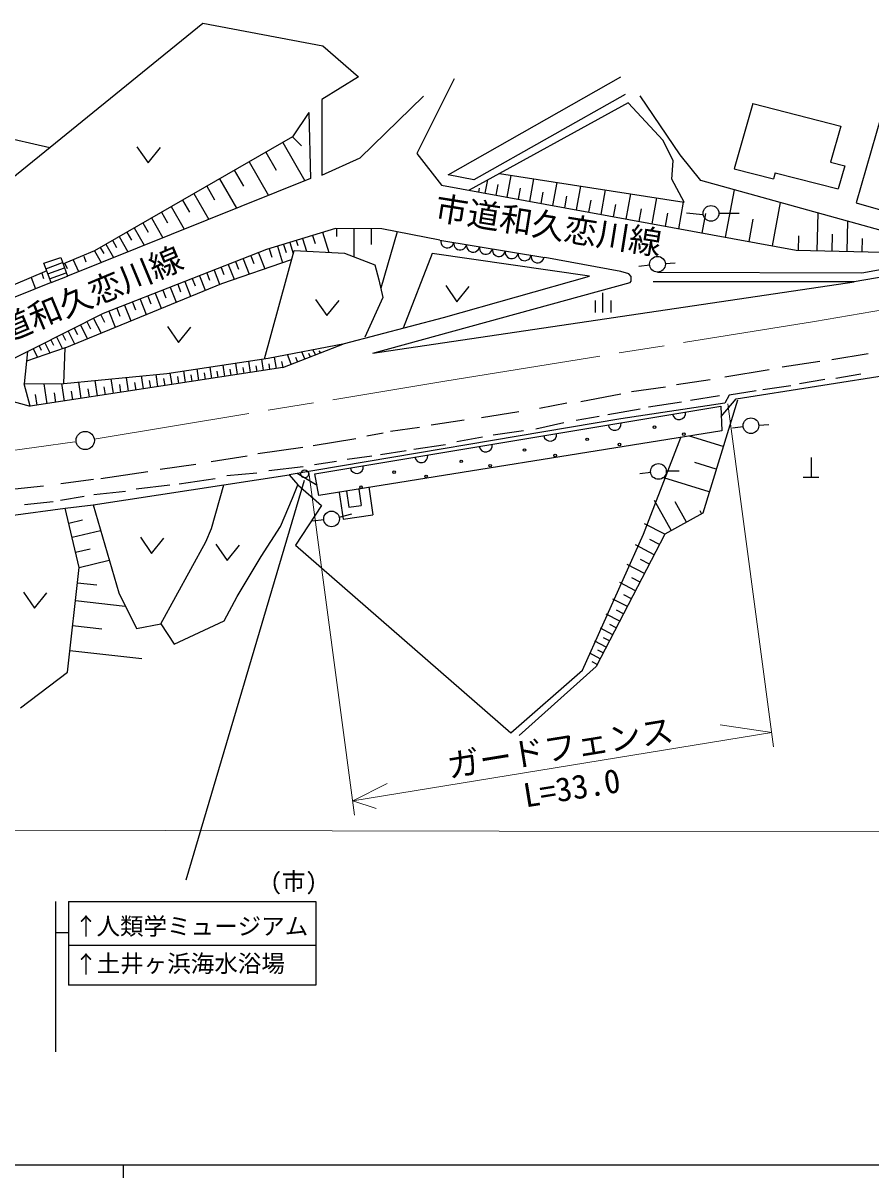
# Model space of a CAD drawing. Units: millimetres, scale not verified. Extents: x 40000 to 680000, y 20000 to 380000.
# Drawn here: x 160352 to 225238, y 204000 to 292312 of the extents above; entities that cross this region are included whole.
import ezdxf
from ezdxf.enums import TextEntityAlignment as Align

# ---------------------------------------------------------------- set-up
doc = ezdxf.new("R2010")
doc.units = ezdxf.units.MM
doc.header["$LTSCALE"] = 1000
doc.linetypes.add('CHAIN', pattern=[18.5, 12, -1.5, 3.5, -1.5])
for name, color, linetype, lineweight in [('M-BGD', 7, 'Continuous', 25), ('M-BMK', 2, 'CHAIN', 13), ('M-BMK-SRVR', 3, 'Continuous', 25), ('M-STR-HTXT', 7, 'Continuous', 13), ('M-STR-STRC', 7, 'Continuous', 25), ('M-TTL-BAND', 7, 'Continuous', 25)]:
    doc.layers.add(name, color=color, linetype=linetype, lineweight=lineweight)
doc.styles.add('ＭＳ ゴシック', font='')
doc.styles.get('ＭＳ ゴシック').set_extended_font_data('MS Gothic')

msp = doc.modelspace()

# ---------------------------------------------------------------- linework, layer by layer
at = {"layer": 'M-BGD'}
for p, q in [((158630, 279752), (174115, 292312)), ((174115, 292312), (183286, 290584)), ((183286, 290584), (186011, 288192)), ((186011, 288192), (183220, 286464)), ((193343, 288047), (190489, 282338)), ((192879, 280712), (206088, 288213)), ((226797, 287848), (224109, 278555)), ((183220, 286464), (183220, 280682)), ((186144, 282011), (190995, 286730)), ((206652, 286221), (194481, 279530)), ((206420, 286852), (194837, 280314)), ((209340, 283334), (206652, 286221)), ((210635, 282239), (207581, 286752)), ((216210, 286155), (214783, 281177)), ((216210, 286155), (222940, 284435)), ((182223, 285467), (180960, 283606)), ((182223, 285467), (182356, 280416)), ((222940, 284435), (222153, 281688)), ((157006, 284037), (162401, 282811)), ((180960, 283606), (165807, 274900)), ((180960, 283606), (181669, 282930)), ((169069, 282857), (169922, 281623)), ((169922, 281623), (170868, 282787)), ((180221, 283182), (181912, 280239)), ((210104, 281774), (209340, 283334)), ((178933, 282442), (179726, 281062)), ((183220, 280682), (186144, 282011)), ((190489, 282338), (192381, 279915)), ((210004, 280380), (210104, 281774)), ((212228, 280281), (210635, 282239)), ((176519, 281055), (177212, 279847)), ((177646, 281702), (179125, 279127)), ((214783, 281177), (217770, 280413)), ((217900, 280865), (217770, 280413)), ((217900, 280865), (222736, 279629)), ((222153, 281688), (223246, 281409)), ((223246, 281409), (222736, 279629)), ((182356, 280416), (163740, 272970)), ((175392, 280407), (176687, 278154)), ((194837, 280314), (192879, 280712)), ((195728, 279302), (195915, 280319)), ((196565, 279148), (196716, 279973)), ((196804, 280807), (210933, 278621)), ((197401, 278995), (197708, 280668)), ((199122, 278679), (199437, 280400)), ((200892, 278355), (201216, 280125)), ((210933, 278621), (210004, 280380)), ((228955, 275634), (212228, 280281)), ((173420, 279274), (174556, 277296)), ((174406, 279841), (175013, 278784)), ((192381, 279915), (219529, 274937)), ((195220, 279395), (195275, 279696)), ((198261, 278837), (198417, 279685)), ((200007, 278517), (200167, 279390)), ((201802, 278188), (201966, 279086)), ((202712, 278021), (203046, 279842)), ((204585, 277678), (204928, 279550)), ((206511, 277324), (206864, 279251)), ((214119, 275929), (214787, 279570)), ((171694, 278282), (172690, 276550)), ((172557, 278778), (173088, 277854)), ((203648, 277849), (203818, 278773)), ((205548, 277501), (205722, 278451)), ((208493, 276961), (208856, 278943)), ((210531, 276587), (210905, 278626)), ((217708, 275271), (218316, 278589)), ((224109, 278555), (230581, 276696)), ((170184, 277415), (171056, 275896)), ((170939, 277848), (171404, 277039)), ((207502, 277143), (207681, 278120)), ((209512, 276774), (209696, 277779)), ((212370, 277649), (211117, 277776)), ((212325, 276258), (212600, 277754)), ((213564, 277770), (215162, 277776)), ((215913, 275600), (216228, 277317)), ((221136, 274903), (221198, 277789)), ((168862, 276655), (169626, 275324)), ((169523, 277035), (169930, 276327)), ((184250, 276613), (178973, 274987)), ((187801, 276580), (184250, 276613)), ((184347, 276612), (184341, 275984)), ((185673, 276600), (185653, 274445)), ((187000, 276587), (186991, 275379)), ((192248, 275717), (187801, 276580)), ((223423, 274855), (223472, 277157)), ((167199, 275700), (167511, 275158)), ((167705, 275991), (168375, 274824)), ((168284, 276323), (168640, 275703)), ((180768, 275540), (181031, 274688)), ((181254, 275690), (181377, 275293)), ((181740, 275840), (182040, 274868)), ((182507, 276076), (182700, 275450)), ((183273, 276312), (183745, 274779)), ((188969, 276353), (187723, 272050)), ((192248, 275717), (200291, 274381)), ((219707, 274933), (219730, 276039)), ((222280, 274879), (222307, 276165)), ((224551, 273207), (237635, 275583)), ((224566, 274830), (224587, 275830)), ((165807, 274900), (163614, 273970)), ((165807, 274900), (166323, 274003)), ((166250, 275154), (166523, 274680)), ((178973, 274987), (166494, 270108)), ((166693, 275409), (167281, 274386)), ((178363, 274749), (178844, 273519)), ((178838, 266636), (181093, 274917)), ((179181, 275051), (179378, 274410)), ((179812, 275246), (180202, 273982)), ((180290, 275393), (180483, 274768)), ((181093, 274917), (184948, 274717)), ((184948, 274717), (187274, 273820)), ((191660, 274684), (189451, 268991)), ((203689, 272956), (191660, 274684)), ((219529, 274937), (228921, 274738)), ((238181, 275037), (223943, 272514)), ((161952, 273942), (163243, 274398)), ((162491, 272470), (161952, 273942)), ((162103, 273529), (163379, 274008)), ((163243, 274398), (163740, 272970)), ((163614, 273970), (163420, 273888)), ((163542, 273939), (163716, 273546)), ((164180, 274210), (164602, 273315)), ((164995, 274478), (165167, 274064)), ((175554, 272397), (180904, 274222)), ((176057, 273847), (176498, 272719)), ((176621, 274068), (176847, 273491)), ((177185, 274288), (177646, 273110)), ((177774, 274518), (178009, 273917)), ((187274, 273820), (187573, 272690)), ((206088, 273328), (200291, 274381)), ((208308, 273796), (207484, 273690)), ((209502, 273916), (210268, 273972)), ((162166, 273358), (157633, 271444)), ((161783, 273196), (161920, 272786)), ((162249, 273132), (163521, 273600)), ((162387, 272754), (163653, 273220)), ((162491, 272470), (163740, 272970)), ((173860, 272988), (174293, 271880)), ((174414, 273205), (174628, 272655)), ((174968, 273421), (175390, 272341)), ((175512, 273634), (175728, 273082)), ((192524, 269799), (203689, 272956)), ((206718, 273145), (206088, 273328)), ((206884, 272929), (206718, 273145)), ((206901, 272780), (206884, 272929)), ((208904, 273272), (224551, 273207)), ((162491, 272470), (155439, 269650)), ((160974, 272855), (161311, 271998)), ((163573, 267485), (175554, 272397)), ((171616, 272111), (172064, 270966)), ((172189, 272335), (172410, 271767)), ((172733, 272548), (173174, 271421)), ((173296, 272768), (173515, 272209)), ((187120, 267071), (223943, 272514)), ((187120, 267071), (206801, 272481)), ((187573, 272690), (187872, 271328)), ((192700, 272236), (193552, 271002)), ((193552, 271002), (194498, 272166)), ((206801, 272481), (206901, 272581)), ((206901, 272581), (206901, 272780)), ((223943, 272514), (208577, 272514)), ((169308, 271208), (169770, 270026)), ((169890, 271436), (170119, 270849)), ((170471, 271663), (170926, 270500)), ((171044, 271887), (171269, 271310)), ((182743, 271174), (183596, 269940)), ((187872, 271328), (186509, 268304)), ((204724, 270188), (204730, 271688)), ((166924, 270276), (167401, 269055)), ((167525, 270511), (167761, 269905)), ((168126, 270746), (168595, 269544)), ((168717, 270977), (168950, 270381)), ((183596, 269940), (184542, 271104)), ((204128, 271090), (204124, 270190)), ((205328, 271086), (205324, 270186)), ((166494, 270108), (157964, 265827)), ((165244, 269481), (165517, 268941)), ((165748, 269734), (166317, 268610)), ((166300, 269994), (166585, 269429)), ((184948, 267805), (192524, 269799)), ((163358, 268534), (163593, 268069)), ((163805, 268759), (164298, 267783)), ((164272, 268993), (164527, 268489)), ((164740, 269228), (165269, 268181)), ((171393, 269116), (172245, 267882)), ((172245, 267882), (173191, 269047)), ((161571, 267637), (161747, 267289)), ((162018, 267861), (162410, 267085)), ((162464, 268086), (162670, 267679)), ((162911, 268310), (163365, 267414)), ((179099, 266676), (184948, 267805)), ((180234, 265976), (184948, 267805)), ((160692, 267196), (160424, 264715)), ((163573, 267485), (160613, 266467)), ((161124, 267413), (161456, 266757)), ((163481, 264748), (163573, 267485)), ((179740, 265900), (179606, 266773)), ((180862, 266225), (180596, 266965)), ((181366, 266421), (181222, 266739)), ((181921, 266647), (181681, 267174)), ((182333, 266811), (182220, 267038)), ((182734, 266966), (182528, 267338)), ((183114, 267110), (183022, 267243)), ((222251, 266590), (225038, 267055)), ((180234, 265976), (160885, 263006)), ((171357, 265513), (179099, 266676)), ((173809, 264990), (173675, 265861)), ((174798, 265142), (174664, 266009)), ((175786, 265293), (175653, 266158)), ((176280, 265369), (176208, 265840)), ((176774, 265445), (176642, 266307)), ((177269, 265521), (177199, 265977)), ((177763, 265597), (177631, 266455)), ((178257, 265673), (178189, 266114)), ((178751, 265749), (178620, 266604)), ((179245, 265825), (179181, 266245)), ((180256, 265968), (180153, 266421)), ((214053, 265263), (217438, 265827)), ((214932, 263570), (232124, 266308)), ((218434, 266026), (221321, 266457)), ((163481, 264748), (171357, 265513)), ((166052, 263799), (165871, 264980)), ((167260, 263985), (167089, 265098)), ((168432, 264165), (168271, 265213)), ((169571, 264339), (169420, 265325)), ((170124, 264424), (170038, 264986)), ((170677, 264509), (170536, 265433)), ((171215, 264592), (171131, 265137)), ((171752, 264674), (171617, 265552)), ((172274, 264754), (172192, 265284)), ((172795, 264834), (172661, 265709)), ((173302, 264912), (173223, 265426)), ((174303, 265066), (174227, 265565)), ((175292, 265218), (175217, 265702)), ((210369, 264665), (212925, 265064)), ((221720, 265064), (219761, 264732)), ((224474, 265462), (222549, 265130)), ((154181, 264864), (160885, 263006)), ((160424, 264715), (163481, 264748)), ((160885, 263006), (160442, 264719)), ((162195, 263207), (161961, 264732)), ((163530, 263412), (163325, 264747)), ((164170, 263510), (164070, 264159)), ((164810, 263608), (164618, 264859)), ((165431, 263704), (165334, 264334)), ((166656, 263892), (166562, 264504)), ((167846, 264075), (167755, 264669)), ((169002, 264252), (168913, 264830)), ((206917, 264134), (209506, 264499)), ((216443, 264201), (214385, 263869)), ((219098, 264566), (216974, 264267)), ((161432, 263090), (161306, 263908)), ((162863, 263309), (162753, 264025)), ((199881, 262873), (201972, 263271)), ((203034, 263371), (206088, 263968)), ((214053, 263238), (206088, 262043)), ((208212, 262973), (210734, 263338)), ((211431, 263471), (213655, 263836)), ((215020, 263486), (212362, 254846)), ((213785, 262232), (214932, 263570)), ((214385, 263869), (214053, 263238)), ((182688, 257836), (213758, 263020)), ((195434, 262143), (198288, 262608)), ((205092, 262375), (207581, 262807)), ((213758, 263020), (213824, 261126)), ((206088, 262043), (180727, 257770)), ((188465, 261114), (190688, 261413)), ((191584, 261579), (194107, 261977)), ((199583, 261280), (201740, 261778)), ((202669, 261944), (204428, 262243)), ((215460, 261446), (214635, 261340)), ((216653, 261566), (217420, 261623)), ((182557, 260019), (185810, 260550)), ((213824, 261126), (182987, 256175)), ((186672, 260749), (187900, 260981)), ((193542, 260318), (195501, 260683)), ((196330, 260815), (198653, 261147)), ((207843, 253218), (210701, 260628)), ((213930, 259942), (211365, 260731)), ((178309, 259388), (181761, 259886)), ((190257, 259720), (192680, 260085)), ((174758, 258791), (177512, 259222)), ((182657, 258559), (184349, 258824)), ((185146, 258957), (187037, 259222)), ((187701, 259322), (189659, 259621)), ((220663, 259096), (220658, 257596)), ((166295, 257497), (169912, 258028)), ((170841, 258194), (173563, 258592)), ((178243, 257895), (175953, 257696)), ((179172, 258094), (181794, 258393)), ((208383, 257946), (207558, 257840)), ((209576, 258073), (210559, 258073)), ((213397, 258209), (211752, 258715)), ((163241, 257098), (165730, 257430)), ((165707, 255477), (175710, 257006)), ((175056, 257463), (172302, 257065)), ((174779, 253650), (175710, 257006)), ((175710, 257006), (180727, 257770)), ((180727, 257770), (181392, 257006)), ((180960, 255976), (181392, 257006)), ((182849, 256943), (181316, 257869)), ((181392, 257006), (183186, 255411)), ((182987, 256175), (182688, 257836)), ((212864, 256476), (209397, 257542)), ((220058, 257598), (221258, 257594)), ((159225, 256634), (161914, 256932)), ((168186, 256501), (165764, 256235)), ((171572, 256966), (169016, 256667)), ((184553, 256426), (184856, 254367)), ((185096, 256514), (185277, 255285)), ((186044, 256666), (186227, 255425)), ((186804, 256847), (187120, 254700)), ((162644, 255704), (160453, 255472)), ((165033, 256103), (163208, 255804)), ((163581, 255211), (165707, 255477)), ((165707, 255477), (167668, 248732)), ((180063, 253816), (180960, 255976)), ((183186, 255411), (181193, 252387)), ((185277, 255285), (186227, 255425)), ((209966, 253496), (208664, 255808)), ((211122, 254147), (210247, 255701)), ((159427, 254646), (163581, 255211)), ((164644, 250692), (163581, 255211)), ((184541, 254538), (185518, 254781)), ((184856, 254367), (187120, 254700)), ((212362, 254846), (209471, 253218)), ((212278, 254798), (212159, 255010)), ((163847, 254078), (164908, 254328)), ((164104, 252989), (166282, 253502)), ((174347, 252653), (174779, 253650)), ((178567, 251523), (180063, 253816)), ((183363, 254317), (182538, 254211)), ((209471, 253218), (207912, 254028)), ((169335, 252987), (170188, 251753)), ((170188, 251753), (171133, 252917)), ((170891, 246372), (174347, 252653)), ((203174, 242817), (207843, 253218)), ((209471, 253218), (204221, 243116)), ((209066, 252438), (208317, 252827)), ((164374, 251841), (165493, 252104)), ((175110, 252456), (175962, 251222)), ((175962, 251222), (176908, 252386)), ((181193, 252387), (197691, 238048)), ((208661, 251658), (207226, 252404)), ((164644, 250692), (166941, 251233)), ((176740, 248466), (178567, 251523)), ((207915, 250223), (206594, 250910)), ((208288, 250941), (207599, 251299)), ((163747, 242684), (164644, 250692)), ((164512, 249516), (165985, 249351)), ((207228, 248902), (206013, 249534)), ((207572, 249563), (206937, 249892)), ((160374, 248805), (161227, 247571)), ((161227, 247571), (162173, 248735)), ((167668, 248732), (169030, 246007)), ((175743, 246605), (176740, 248466)), ((206597, 247687), (205478, 248268)), ((206912, 248295), (206329, 248598)), ((164359, 248150), (168173, 247722)), ((206306, 247127), (205769, 247406)), ((171921, 244810), (175743, 246605)), ((206015, 246568), (204985, 247103)), ((164146, 246243), (166378, 245993)), ((169030, 246007), (170891, 246372)), ((170891, 246372), (171921, 244810)), ((205480, 245538), (204532, 246031)), ((205748, 246053), (205253, 246310)), ((204987, 244591), (204115, 245044)), ((205234, 245065), (204779, 245301)), ((163932, 244336), (169432, 243720)), ((204526, 243703), (203725, 244120)), ((204757, 244147), (204338, 244365)), ((204221, 243116), (198306, 237832)), ((204296, 243260), (203913, 243459)), ((160158, 239959), (163747, 242684)), ((197691, 238048), (203174, 242817))]:
    msp.add_line(p, q, dxfattribs=at)
for centre, radius in [((212998, 277760), 600), ((208904, 273872), 600), ((208668, 261413), 100), ((216055, 261523), 600), ((203525, 260480), 100), ((210916, 260880), 100), ((198731, 259665), 100), ((205988, 260081), 100), ((193887, 258799), 100), ((201078, 259249), 100), ((181900, 257836), 300), ((188743, 257967), 100), ((196100, 258466), 100), ((208978, 258023), 600), ((191190, 257651), 100), ((186213, 256818), 100), ((183958, 254394), 600)]:
    msp.add_circle(centre, radius, dxfattribs=at)
for centre, start, end in [((192817, 275623), 170.56776, 350.56776), ((193803, 275459), 170.56776, 350.56776), ((194790, 275295), 170.56776, 350.56776), ((195776, 275131), 170.56776, 350.56776), ((196763, 274967), 170.56776, 350.56776), ((197749, 274803), 170.56776, 350.56776), ((198736, 274639), 170.56776, 350.56776), ((199722, 274475), 170.56776, 350.56776), ((210552, 262486), 189.47226, 9.47226), ((205621, 261663), 189.47226, 9.47226), ((200689, 260840), 189.47226, 9.47226), ((195757, 260017), 189.47226, 9.47226), ((190825, 259194), 189.47226, 9.47226), ((185893, 258371), 189.47226, 9.47226)]:
    msp.add_arc(centre, 500, start, end, dxfattribs=at)
at = {"layer": 'M-BMK'}
for p, q in [((220918, 269503), (248465, 274171)), ((192638, 264927), (220918, 269503)), ((165799, 260505), (192638, 264927)), ((152415, 258635), (164414, 260295))]:
    msp.add_line(p, q, dxfattribs=at)
at = {"layer": 'M-BMK-SRVR'}
msp.add_circle((165108, 260391), 700, dxfattribs=at)
at = {"layer": 'M-STR-HTXT'}
for p, q in [((214285, 263200), (217787, 236964)), ((182221, 257978), (185723, 231743)), ((217642, 238050), (213707, 238653)), ((185578, 232829), (217642, 238050)), ((185578, 232829), (188211, 234162)), ((185578, 232829), (187363, 232260)), ((145726, 230619), (196794, 230527)), ((196794, 230527), (281541, 230436))]:
    msp.add_line(p, q, dxfattribs=at)
at = {"layer": 'M-STR-STRC'}
for p, q in [((181869, 257336), (172803, 226762)), ((162833, 225131), (162833, 213631)), ((163833, 225131), (182748, 225131)), ((163833, 225131), (163833, 218734)), ((182748, 225131), (182748, 218734)), ((162833, 222756), (163833, 222756)), ((182748, 221760), (163833, 221760)), ((182748, 218734), (163833, 218734))]:
    msp.add_line(p, q, dxfattribs=at)
at = {"layer": 'M-TTL-BAND'}
for p, q in [((40000, 205000), (579000, 205000)), ((168000, 205000), (168000, 204000))]:
    msp.add_line(p, q, dxfattribs=at)

# ---------------------------------------------------------------- texts
at = {"layer": 'M-BGD', "style": 'ＭＳ ゴシック'}
for rotation, p in [(350.892, (200331, 275390)), (22.682, (164915, 269741))]:
    msp.add_text('市道和久恋川線', height=1833, rotation=rotation, dxfattribs=at).set_placement(p, align=Align.BOTTOM_CENTER)
at = {"layer": 'M-STR-HTXT', "style": 'ＭＳ ゴシック'}
for s, p in [('ガードフェンス', (201686, 235452)), ('L=33.0', (202584, 232383))]:
    msp.add_text(s, height=1833, rotation=9.249, dxfattribs=at).set_placement(p, align=Align.BOTTOM_CENTER)
at = {"layer": 'M-STR-STRC', "style": 'ＭＳ ゴシック'}
msp.add_text('(市)', height=1320, dxfattribs=at).set_placement((179266, 225623), align=Align.BOTTOM_LEFT)
for s, p in [('↑', (165168, 223261)), ('人類学ミュージアム', (174073, 223246)), ('↑', (165168, 220356)), ('土井ヶ浜海水浴場', (173187, 220395))]:
    msp.add_text(s, height=1320, dxfattribs=at).set_placement(p, align=Align.MIDDLE_CENTER)

doc.saveas('drawing.dxf')
